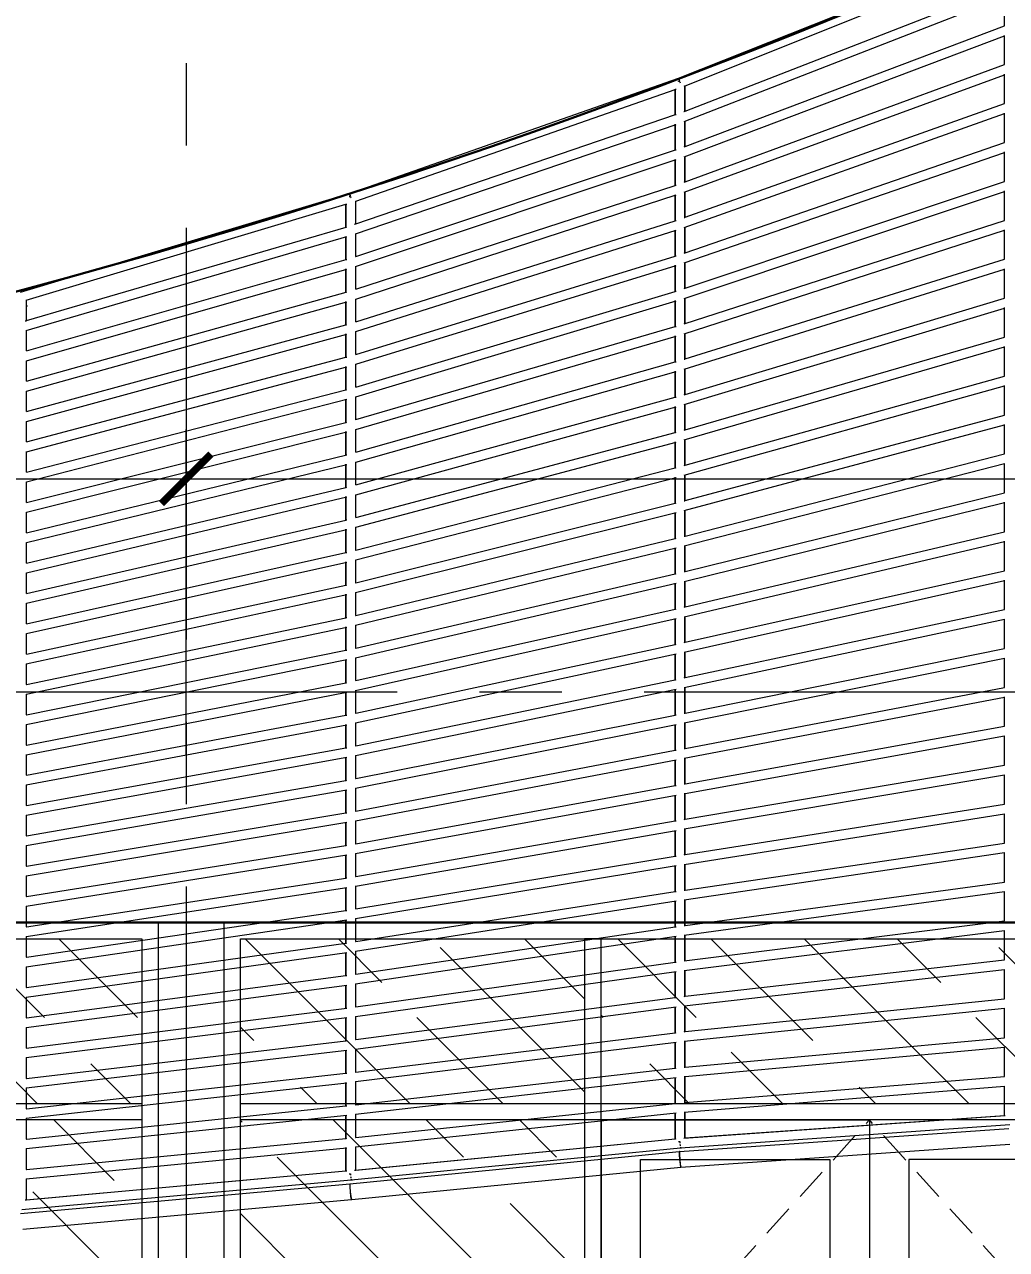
# Model space of a CAD drawing. Header units: millimetres. Extents: x 886808 to 1650903, y -1008069 to 230892.
# Drawn here: x 1030531 to 1033513, y -349204 to -345483 of the extents above; entities that cross this region are included whole.
import ezdxf

# ---------------------------------------------------------------- set-up
doc = ezdxf.new("R2010")
doc.units = ezdxf.units.MM
for name, pattern in [('ACAD_ISO07W100', [3, 0, -3]), ('CENTER', [2, 1.25, -0.25, 0.25, -0.25]), ('DASHED', [0.75, 0.5, -0.25])]:
    doc.linetypes.add(name, pattern=pattern)
doc.layers.get('0').update_dxf_attribs({"lineweight": 0})
for name, color, linetype, lineweight in [('03- Net Cua- 153', 153, 'Continuous', 9), ('06- Dim- 250', 250, 'Continuous', 0), ('8l NET TO', 8, 'Continuous', 9), ('A-Wall', 113, 'Continuous', 30), ('A_Dim', 8, 'Continuous', 5)]:
    doc.layers.add(name, color=color, linetype=linetype, lineweight=lineweight)
doc.styles.add('ISO2', font='')
doc.styles.add('TIÊU ĐỀ', font='arial.ttf', dxfattribs={"height": 230})
doc.styles.get('ISO2').set_extended_font_data('.VnAvantH')
doc.dimstyles.new('1-100', dxfattribs={"dimtxt": 230, "dimasz": 150, "dimexe": 150, "dimexo": 300, "dimgap": 90, "dimtad": 1, "dimdec": 0, "dimrnd": 5, "dimzin": 0, "dimtxsty": 'TIÊU ĐỀ', "dimblk": 'ARCHTICK', "dimcen": 100, "dimdle": 120, "dimclrd": 256, "dimclre": 256, "dimclrt": 2, "dimadec": 0, "dimazin": 0, "dimtfac": 1, "dimtdec": 0, "dimtix": 1, "dimtmove": 1, "dimatfit": 3, "dimldrblk": 'OPEN30', "dimfxl": 900, "dimtolj": 1, "dimtzin": 0, "dimlwd": 13, "dimlwe": 13, "dimarcsym": 1})
doc.dimstyles.new('Copy of 1-100-Ll', dxfattribs={"dimtxt": 700, "dimasz": 150, "dimexe": 150, "dimexo": 300, "dimgap": 90, "dimtad": 1, "dimdec": 0, "dimrnd": 5, "dimzin": 0, "dimtxsty": 'ISO2', "dimblk": 'ARCHTICK', "dimcen": 100, "dimdle": 120, "dimclrd": 256, "dimclre": 256, "dimclrt": 2, "dimadec": 0, "dimazin": 0, "dimtfac": 1, "dimtdec": 0, "dimtix": 1, "dimtmove": 1, "dimatfit": 3, "dimldrblk": 'OPEN30', "dimfxl": 900, "dimtolj": 1, "dimtzin": 0, "dimlwd": 13, "dimlwe": 13, "dimarcsym": 1})

# ---------------------------------------------------------------- blocks, each defined once
blk = doc.blocks.new('_ArchTick')
at = {"color": 0, "linetype": 'ByBlock', "const_width": 0.15}
blk.add_lwpolyline([(-0.5, -0.5), (0.5, 0.5)], dxfattribs=at)
blk = doc.blocks.new('*D690')
at = {"layer": 'A_Dim', "lineweight": 13, "transparency": 16777216}
for p, q in [((1025371.8, -347510.1), (1025371.8, -346713.3)), ((1031021.8, -347703.4), (1031021.8, -346713.3)), ((1025251.8, -346863.3), (1031141.8, -346863.3))]:
    blk.add_line(p, q, dxfattribs=at)
at = {"layer": 'Defpoints', "color": 0, "transparency": 16777216}
for p in [(1031021.8, -346863.3), (1025371.8, -347810.1), (1031021.8, -348003.4)]:
    blk.add_point(p, dxfattribs=at)
at = {"layer": 'A_Dim', "lineweight": 13, "transparency": 16777216, "xscale": 150, "yscale": 150, "zscale": 150, "rotation": 180}
blk.add_blockref('_ArchTick', (1025371.8, -346863.3), dxfattribs=at)
at = {"layer": 'A_Dim', "lineweight": 13, "transparency": 16777216, "xscale": 150, "yscale": 150, "zscale": 150}
blk.add_blockref('_ArchTick', (1031021.8, -346863.3), dxfattribs=at)
at = {"layer": 'A_Dim', "color": 2, "transparency": 16777216, "insert": (1028196.8, -346655.9), "char_height": 230, "attachment_point": 5, "style": 'TIÊU ĐỀ'}
blk.add_mtext('\\A1;5650', dxfattribs=at)
blk = doc.blocks.new('_Open30')
at = {"color": 0, "linetype": 'ByBlock', "lineweight": -2}
for p, q in [((-1, 0.268), (0, 0)), ((0, 0), (-1, -0.268)), ((0, 0), (-1, 0))]:
    blk.add_line(p, q, dxfattribs=at)
blk = doc.blocks.new('*D691')
at = {"layer": 'A_Dim', "lineweight": 13, "transparency": 16777216}
for p, q in [((1031021.8, -347703.4), (1031021.8, -346713.3)), ((1036771.8, -348096.2), (1036771.8, -346713.3)), ((1030901.8, -346863.3), (1036891.8, -346863.3))]:
    blk.add_line(p, q, dxfattribs=at)
at = {"layer": 'Defpoints', "color": 0, "transparency": 16777216}
for p in [(1036771.8, -346863.3), (1031021.8, -348003.4), (1036771.8, -348396.2)]:
    blk.add_point(p, dxfattribs=at)
at = {"layer": 'A_Dim', "lineweight": 13, "transparency": 16777216, "xscale": 150, "yscale": 150, "zscale": 150, "rotation": 180}
blk.add_blockref('_ArchTick', (1031021.8, -346863.3), dxfattribs=at)
at = {"layer": 'A_Dim', "lineweight": 13, "transparency": 16777216, "xscale": 150, "yscale": 150, "zscale": 150}
blk.add_blockref('_ArchTick', (1036771.8, -346863.3), dxfattribs=at)
at = {"layer": 'A_Dim', "color": 2, "transparency": 16777216, "insert": (1033896.8, -346655.9), "char_height": 230, "attachment_point": 5, "style": 'TIÊU ĐỀ'}
blk.add_mtext('\\A1;5750', dxfattribs=at)
blk = doc.blocks.new('A$C62D649C3')
at = {"transparency": 33554636}
for p, q in [((17315.1, 13990.6), (18285.1, 14378.6)), ((17295.4, 14013.5), (18140.5, 14351.5)), ((17315.1, 13913.8), (18285.1, 14291.1)), ((17312.2, 13882.1), (18285.1, 14260.5)), ((18285.1, 14172.9), (18285.1, 14261.6)), ((17312.2, 13774.6), (18285.1, 14142.4)), ((17315.1, 13806.2), (18285.1, 14172.9)), ((18285.1, 14054.7), (18285.1, 14143.7)), ((17315.1, 13698.7), (18285.1, 14054.7)), ((18285.1, 13936.5), (18285.1, 14025.7)), ((16296, 13663.7), (17294.8, 14013.2)), ((17294.8, 14013.2), (17295.1, 14013.4)), ((17294.8, 14013.2), (17298.4, 14004.1)), ((17294.8, 14003.9), (17295.4, 14004.1)), ((17295.1, 14013.4), (17295.4, 14013.5)), ((17295.4, 14013.5), (17297.2, 14008.3)), ((17295.4, 14004.1), (17299.2, 14004.1)), ((17297.2, 14008.3), (17298.6, 14004.1)), ((17299.2, 14002.5), (17300.1, 14000)), ((17299.2, 14002.2), (17300.1, 14000)), ((17300.1, 14000), (17300.1, 13999.8)), ((17312.2, 13667.2), (18285.1, 14024.3)), ((17312.2, 13989.5), (17314.3, 13990.3)), ((17314.3, 13990.3), (17315.1, 13990.6)), ((17314.3, 13913.5), (17314.3, 13990.3)), ((17315.1, 13913.8), (17315.1, 13990.6)), ((16315.1, 13640.1), (17285.1, 13979.6)), ((17285.1, 13902.6), (17285.1, 13980.5)), ((17285.1, 13979.6), (17285.8, 13979.9)), ((17285.8, 13979.9), (17287.9, 13980.6)), ((17285.8, 13902.9), (17285.8, 13979.9)), ((17312.2, 13912.7), (17314.3, 13913.5)), ((17314.3, 13913.5), (17315.1, 13913.8)), ((17315.1, 13591.1), (18285.1, 13936.5)), ((16315.1, 13571.2), (17285.8, 13902.9)), ((17285.8, 13902.9), (17287.9, 13903.6)), ((17311, 13912.2), (17312.2, 13912.7)), ((17312.2, 13559.8), (18285.1, 13906.2)), ((17314.3, 13806), (17314.3, 13882.9)), ((17315.1, 13806.2), (17315.1, 13883.2)), ((18285.1, 13818.2), (18285.1, 13907.6)), ((16314.7, 13541), (17287.9, 13873.4)), ((17285.1, 13795.3), (17285.1, 13873.6)), ((17285.8, 13795.6), (17285.8, 13872.7)), ((17312.2, 13805.1), (17314.3, 13806)), ((17314.3, 13806), (17315.1, 13806.2)), ((17315.1, 13483.6), (18285.1, 13818.2)), ((16314.8, 13442), (17287.9, 13766.2)), ((16315.1, 13472.1), (17285.8, 13795.6)), ((17285.1, 13688.1), (17285.1, 13766.6)), ((17285.8, 13795.6), (17287.9, 13796.3)), ((17285.8, 13688.3), (17285.8, 13765.5)), ((17312.2, 13452.4), (18285.1, 13788)), ((17314.3, 13698.4), (17314.3, 13775.5)), ((17315.1, 13698.7), (17315.1, 13775.7)), ((18285.1, 13700), (18285.1, 13789.5)), ((17312.2, 13697.6), (17314.3, 13698.4)), ((17314.3, 13698.4), (17315.1, 13698.7)), ((17315.1, 13376), (18285.1, 13700)), ((15472, 13416.5), (16295.4, 13663.5)), ((16294.9, 13654), (16295.4, 13654.1)), ((16295.4, 13663.5), (16295.7, 13663.6)), ((16295.4, 13663.5), (16298.6, 13654.1)), ((16295.4, 13654.1), (16299.3, 13654.1)), ((16295.7, 13663.6), (16296, 13663.7)), ((16296, 13663.7), (16298.8, 13654.1)), ((16315.1, 13373), (17285.1, 13688.1)), ((16315.1, 13343), (17287.9, 13659)), ((17285.1, 13688.1), (17285.8, 13688.3)), ((17285.1, 13580.8), (17285.1, 13659.5)), ((17285.8, 13688.3), (17287.9, 13689)), ((17285.8, 13581.1), (17285.8, 13658.3)), ((17312.2, 13344.9), (18285.1, 13669.9)), ((17314.3, 13590.9), (17314.3, 13668)), ((17315.1, 13591.1), (17315.1, 13668.3)), ((18285.1, 13581.8), (18285.1, 13671.4)), ((15314.6, 13339.5), (16285.1, 13630.6)), ((16285.1, 13561.5), (16285.1, 13631.4)), ((16285.1, 13630.6), (16285.8, 13630.8)), ((16285.8, 13630.8), (16287.9, 13631.5)), ((16285.8, 13561.7), (16285.8, 13630.8)), ((16299.3, 13652.6), (16300.1, 13650)), ((16299.3, 13652.3), (16300.1, 13650)), ((16300.1, 13650), (16300.1, 13649.9)), ((16314.6, 13640), (16315.1, 13640.1)), ((16315.1, 13571.2), (16315.1, 13640.1)), ((16315.1, 13273.9), (17285.1, 13580.8)), ((17285.1, 13580.8), (17285.8, 13581.1)), ((17285.8, 13581.1), (17287.9, 13581.8)), ((17312.2, 13590.1), (17314.3, 13590.9)), ((17314.3, 13590.9), (17315.1, 13591.1)), ((17315.1, 13268.5), (18285.1, 13581.8)), ((15315.1, 13277.3), (16285.8, 13561.7)), ((16285.8, 13561.7), (16287.9, 13562.4)), ((16311.1, 13569.9), (16314.7, 13571.1)), ((16314.7, 13571.1), (16315.1, 13571.2)), ((16314.9, 13243.9), (17287.9, 13551.8)), ((17285.1, 13473.6), (17285.1, 13552.5)), ((17285.8, 13473.8), (17285.8, 13551.1)), ((17312.2, 13237.5), (18285.1, 13551.8)), ((17314.3, 13483.3), (17314.3, 13560.6)), ((17315.1, 13483.6), (17315.1, 13560.8)), ((18285.1, 13463.6), (18285.1, 13553.3)), ((15314.7, 13247.5), (16287.9, 13532.6)), ((16285.1, 13462.6), (16285.1, 13532.8)), ((16285.8, 13462.8), (16285.8, 13532)), ((16315.1, 13472.1), (16315.1, 13541.1)), ((16314.8, 13472.1), (16315.1, 13472.1)), ((16315.1, 13174.8), (17285.1, 13473.6)), ((17285.1, 13473.6), (17285.8, 13473.8)), ((17285.8, 13473.8), (17287.9, 13474.5)), ((17312.2, 13482.6), (17314.3, 13483.3)), ((17314.3, 13483.3), (17315.1, 13483.6)), ((15314.8, 13155.5), (16287.9, 13433.8)), ((15315.1, 13185.2), (16285.8, 13462.8)), ((16285.1, 13363.8), (16285.1, 13434.2)), ((16285.8, 13462.8), (16287.9, 13463.5)), ((16285.8, 13364), (16285.8, 13433.2)), ((16315.1, 13144.9), (17287.9, 13444.6)), ((16315.1, 13373), (16315.1, 13442.1)), ((17285.1, 13366.3), (17285.1, 13445.3)), ((17285.8, 13366.6), (17285.8, 13443.9)), ((17312.2, 13130.1), (18285.1, 13433.6)), ((17314.3, 13375.8), (17314.3, 13453.1)), ((17315.1, 13160.9), (18285.1, 13463.6)), ((17315.1, 13376), (17315.1, 13453.4)), ((18285.1, 13345.4), (18285.1, 13435.1)), ((15296.6, 13363.8), (15472, 13416.5)), ((15315.1, 13093.1), (16285.8, 13364)), ((16285.8, 13364), (16287.9, 13364.6)), ((16314.9, 13373), (16315.1, 13373)), ((16315.1, 13075.7), (17285.1, 13366.3)), ((17285.1, 13366.3), (17285.8, 13366.6)), ((17285.8, 13366.6), (17287.9, 13367.2)), ((17312.2, 13375.1), (17314.3, 13375.8)), ((17314.3, 13375.8), (17315.1, 13376)), ((15314.8, 13063.5), (16287.9, 13334.9)), ((15315.1, 13277.3), (15315.1, 13339.6)), ((15315.1, 13321.9), (15318.4, 13322.8)), ((16285.1, 13264.9), (16285.1, 13335.5)), ((16285.8, 13265.1), (16285.8, 13334.3)), ((16314.9, 13343), (16315.1, 13343)), ((16315, 13045.9), (17287.9, 13337.4)), ((16315.1, 13273.9), (16315.1, 13343)), ((17285.1, 13259.1), (17285.1, 13338.2)), ((17285.8, 13259.3), (17285.8, 13336.7)), ((17314.3, 13268.2), (17314.3, 13345.7)), ((17315.1, 13268.5), (17315.1, 13345.9)), ((17315.1, 13053.4), (18285.1, 13345.4)), ((17312.2, 13022.7), (18285.1, 13315.5)), ((18285.1, 13227.1), (18285.1, 13316.9)), ((15311.5, 13276.3), (15314.8, 13277.2)), ((15314.8, 13277.2), (15315.1, 13277.3)), ((15315.1, 13001.1), (16285.1, 13264.9)), ((15315.1, 13185.2), (15315.1, 13247.6)), ((16285.1, 13264.9), (16285.8, 13265.1)), ((16285.8, 13265.1), (16287.9, 13265.7)), ((16314.9, 13273.9), (16315.1, 13273.9)), ((16315.1, 12976.7), (17285.1, 13259.1)), ((16315.1, 13174.8), (16315.1, 13244)), ((17285.1, 13259.1), (17285.8, 13259.3)), ((17285.8, 13259.3), (17287.9, 13260)), ((17312.2, 13267.6), (17314.3, 13268.2)), ((17314.3, 13268.2), (17315.1, 13268.5)), ((15314.9, 12971.4), (16287.9, 13236.1)), ((16285.1, 13166.1), (16285.1, 13236.8)), ((16285.8, 13166.3), (16285.8, 13235.5)), ((16315, 12946.9), (17287.9, 13230.2)), ((17285.1, 13151.9), (17285.1, 13231)), ((17285.8, 13152.1), (17285.8, 13229.6)), ((17314.3, 13160.7), (17314.3, 13238.2)), ((17315.1, 13160.9), (17315.1, 13238.4)), ((17315.1, 12945.9), (18285.1, 13227.1)), ((15314.9, 13185.2), (15315.1, 13185.2)), ((16314.9, 13174.8), (16315.1, 13174.8)), ((17312.2, 12915.2), (18285.1, 13197.4)), ((18285.1, 13108.9), (18285.1, 13198.7)), ((15314.9, 12879.4), (16287.9, 13137.3)), ((15315.1, 12909), (16285.1, 13166.1)), ((15315.1, 13093.1), (15315.1, 13155.5)), ((16285.1, 13166.1), (16285.8, 13166.3)), ((16285.1, 13067.2), (16285.1, 13138)), ((16285.8, 13166.3), (16287.9, 13166.8)), ((16285.8, 13067.4), (16285.8, 13136.7)), ((16314.9, 13144.9), (16315.1, 13144.9)), ((16315.1, 12877.6), (17285.1, 13151.9)), ((16315.1, 13075.7), (16315.1, 13144.9)), ((17285.1, 13151.9), (17285.8, 13152.1)), ((17285.8, 13152.1), (17287.9, 13152.7)), ((17312.2, 13160), (17314.3, 13160.7)), ((17314.3, 13160.7), (17315.1, 13160.9)), ((16315, 12847.8), (17287.9, 13123)), ((17285.1, 13044.6), (17285.1, 13123.8)), ((17285.8, 13044.9), (17285.8, 13122.4)), ((17314.3, 13053.2), (17314.3, 13130.8)), ((17315.1, 13053.4), (17315.1, 13131)), ((17315.1, 12838.3), (18285.1, 13108.9)), ((15314.9, 13093.1), (15315.1, 13093.1)), ((15315.1, 12817), (16285.1, 13067.2)), ((15315.1, 13001.1), (15315.1, 13063.5)), ((16285.1, 13067.2), (16285.8, 13067.4)), ((16285.8, 13067.4), (16287.9, 13068)), ((16315, 13075.7), (16315.1, 13075.7)), ((17312.2, 12807.8), (18285.1, 13079.3)), ((18285.1, 12990.7), (18285.1, 13080.4)), ((15314.9, 12787.4), (16287.9, 13038.4)), ((16285.1, 12968.3), (16285.1, 13039.3)), ((16285.8, 12968.5), (16285.8, 13037.9)), ((16315.1, 12976.7), (16315.1, 13045.9)), ((16315.1, 12778.5), (17285.1, 13044.6)), ((17285.1, 13044.6), (17285.8, 13044.9)), ((17285.8, 13044.9), (17287.9, 13045.4)), ((17312.2, 13052.5), (17314.3, 13053.2)), ((17314.3, 13053.2), (17315.1, 13053.4)), ((17314.3, 12945.6), (17314.3, 13023.3)), ((17315.1, 12945.9), (17315.1, 13023.5)), ((15315, 13001.1), (15315.1, 13001.1)), ((16314.9, 12748.8), (17287.9, 13015.8)), ((17285.1, 12937.4), (17285.1, 13016.5)), ((17285.8, 12937.6), (17285.8, 13015.2)), ((17315.1, 12730.8), (18285.1, 12990.7)), ((15315.1, 12909), (15315.1, 12971.5)), ((15315.1, 12724.9), (16285.1, 12968.3)), ((16285.1, 12968.3), (16285.8, 12968.5)), ((16285.8, 12968.5), (16287.9, 12969.1)), ((16315, 12976.6), (16315.1, 12976.7)), ((16315.1, 12877.6), (16315.1, 12946.9)), ((17312.2, 12700.4), (18285.1, 12961.1)), ((18285.1, 12872.5), (18285.1, 12962.2)), ((15314.9, 12695.4), (16287.9, 12939.6)), ((15315, 12909), (15315.1, 12909)), ((16285.1, 12869.4), (16285.1, 12940.5)), ((16285.8, 12869.6), (16285.8, 12939.1)), ((16315.1, 12679.4), (17285.1, 12937.4)), ((17285.1, 12937.4), (17285.8, 12937.6)), ((17285.1, 12830.2), (17285.1, 12909.3)), ((17285.8, 12937.6), (17287.9, 12938.2)), ((17312.2, 12945), (17314.3, 12945.6)), ((17314.3, 12945.6), (17315.1, 12945.9)), ((17314.3, 12838.1), (17314.3, 12915.9)), ((17315.1, 12838.3), (17315.1, 12916.1)), ((15315.1, 12817), (15315.1, 12879.5)), ((16314.9, 12649.8), (17287.9, 12908.6)), ((16314.9, 12877.5), (16315.1, 12877.6)), ((17285.8, 12830.4), (17285.8, 12908)), ((17315.1, 12623.3), (18285.1, 12872.5)), ((15314.9, 12603.4), (16287.9, 12840.8)), ((15315, 12632.8), (16287.9, 12870.2)), ((16285.1, 12770.6), (16285.1, 12841.6)), ((16285.8, 12770.8), (16285.8, 12840.3)), ((16315.1, 12778.5), (16315.1, 12847.9)), ((17312.2, 12593), (18285.1, 12843)), ((17312.2, 12837.5), (17314.3, 12838.1)), ((17314.3, 12838.1), (17315.1, 12838.3)), ((18285.1, 12754.4), (18285.1, 12843.9)), ((15315, 12817), (15315.1, 12817)), ((16314.9, 12550.7), (17287.9, 12801.4)), ((16315.1, 12580.3), (17285.1, 12830.2)), ((17285.1, 12830.2), (17285.8, 12830.4)), ((17285.1, 12722.9), (17285.1, 12802)), ((17285.8, 12830.4), (17287.9, 12830.9)), ((17285.8, 12723.2), (17285.8, 12800.8)), ((17314.3, 12730.6), (17314.3, 12808.4)), ((17315.1, 12730.8), (17315.1, 12808.6)), ((15315.1, 12724.9), (15315.1, 12787.4)), ((15315.1, 12540.8), (16285.1, 12770.6)), ((16285.1, 12770.6), (16285.8, 12770.8)), ((16285.8, 12770.8), (16287.9, 12771.3)), ((16314.9, 12778.4), (16315.1, 12778.5)), ((15314.9, 12511.3), (16287.9, 12741.9)), ((15315, 12724.9), (15315.1, 12724.9)), ((16285.1, 12671.8), (16285.1, 12742.8)), ((16285.8, 12672), (16285.8, 12741.4)), ((16315.1, 12679.4), (16315.1, 12748.8)), ((17285.1, 12722.9), (17285.8, 12723.2)), ((17285.8, 12723.2), (17287.9, 12723.7)), ((17312.2, 12730), (17314.3, 12730.6)), ((17312.2, 12485.6), (18285.1, 12724.9)), ((17314.3, 12730.6), (17315.1, 12730.8)), ((17315.1, 12515.8), (18285.1, 12754.4)), ((18285.1, 12636.2), (18285.1, 12725.7)), ((15315.1, 12632.8), (15315.1, 12695.4)), ((16314.8, 12451.7), (17287.9, 12694.2)), ((16315.1, 12481.3), (17285.1, 12722.9)), ((17285.1, 12615.7), (17285.1, 12694.7)), ((17285.8, 12615.9), (17285.8, 12693.7)), ((17314.3, 12623.1), (17314.3, 12701)), ((17315.1, 12623.3), (17315.1, 12701.2)), ((15315.1, 12448.7), (16285.1, 12671.8)), ((16285.1, 12671.8), (16285.8, 12672)), ((16285.8, 12672), (16287.9, 12672.5)), ((16314.9, 12679.3), (16315.1, 12679.4)), ((16315.1, 12580.3), (16315.1, 12649.8)), ((15314.8, 12419.3), (16287.9, 12643.1)), ((16285.1, 12573), (16285.1, 12643.9)), ((16285.8, 12573.2), (16285.8, 12642.6)), ((16315.1, 12382.2), (17285.1, 12615.7)), ((17285.1, 12615.7), (17285.8, 12615.9)), ((17285.8, 12615.9), (17287.9, 12616.4)), ((17312.2, 12622.5), (17314.3, 12623.1)), ((17314.3, 12623.1), (17315.1, 12623.3)), ((17315.1, 12408.3), (18285.1, 12636.2)), ((15315.1, 12540.8), (15315.1, 12603.4)), ((16314.8, 12352.7), (17287.9, 12587)), ((16314.8, 12580.3), (16315.1, 12580.3)), ((17285.1, 12508.5), (17285.1, 12587.4)), ((17285.8, 12508.7), (17285.8, 12586.5)), ((17312.2, 12378.1), (18285.1, 12606.8)), ((17314.3, 12515.6), (17314.3, 12593.5)), ((17315.1, 12515.8), (17315.1, 12593.7)), ((18285.1, 12518), (18285.1, 12607.4)), ((15314.8, 12327.3), (16287.9, 12544.3)), ((15314.9, 12540.8), (15315.1, 12540.8)), ((15315.1, 12356.7), (16285.1, 12573)), ((16285.1, 12573), (16285.8, 12573.2)), ((16285.1, 12474.1), (16285.1, 12545)), ((16285.8, 12573.2), (16287.9, 12573.6)), ((16285.8, 12474.3), (16285.8, 12543.8)), ((16315.1, 12481.3), (16315.1, 12550.8)), ((15315.1, 12448.7), (15315.1, 12511.4)), ((16315.1, 12283.1), (17285.1, 12508.5)), ((17285.1, 12508.5), (17285.8, 12508.7)), ((17285.8, 12508.7), (17287.9, 12509.2)), ((17312.2, 12515), (17314.3, 12515.6)), ((17314.3, 12515.6), (17315.1, 12515.8)), ((17315.1, 12300.7), (18285.1, 12518)), ((15315.1, 12264.7), (16285.1, 12474.1)), ((16285.1, 12474.1), (16285.8, 12474.3)), ((16285.8, 12474.3), (16287.9, 12474.8)), ((16314.7, 12253.6), (17287.9, 12479.8)), ((16314.8, 12481.2), (16315.1, 12481.3)), ((17285.1, 12401.3), (17285.1, 12480.1)), ((17285.8, 12401.5), (17285.8, 12479.3)), ((17312.2, 12270.7), (18285.1, 12488.6)), ((17314.3, 12408.1), (17314.3, 12486.1)), ((17315.1, 12408.3), (17315.1, 12486.3)), ((18285.1, 12399.8), (18285.1, 12489.1)), ((15314.7, 12235.3), (16287.9, 12445.5)), ((15314.9, 12448.7), (15315.1, 12448.7)), ((16285.1, 12375.3), (16285.1, 12446.2)), ((16285.8, 12375.5), (16285.8, 12445)), ((16315.1, 12382.2), (16315.1, 12451.7)), ((15315.1, 12356.7), (15315.1, 12419.4)), ((16315.1, 12184.1), (17285.1, 12401.3)), ((17285.1, 12401.3), (17285.8, 12401.5)), ((17285.8, 12401.5), (17287.9, 12402)), ((17312.2, 12407.6), (17314.3, 12408.1)), ((17314.3, 12408.1), (17315.1, 12408.3)), ((17315.1, 12193.2), (18285.1, 12399.8)), ((15314.8, 12356.6), (15315.1, 12356.7)), ((15315.1, 12172.6), (16285.1, 12375.3)), ((16285.1, 12375.3), (16285.8, 12375.5)), ((16285.8, 12375.5), (16287.9, 12375.9)), ((16314.6, 12154.6), (17287.9, 12372.6)), ((16314.7, 12382.1), (16315.1, 12382.2)), ((16315.1, 12283.1), (16315.1, 12352.7)), ((17285.1, 12294.1), (17285.1, 12372.8)), ((17285.8, 12294.3), (17285.8, 12372.1)), ((17312.2, 12163.3), (18285.1, 12370.5)), ((17314.3, 12300.6), (17314.3, 12378.6)), ((17315.1, 12300.7), (17315.1, 12378.8)), ((18285.1, 12281.6), (18285.1, 12370.9)), ((15314.7, 12143.3), (16287.9, 12346.7)), ((15315.1, 12264.7), (15315.1, 12327.4)), ((16285.1, 12276.5), (16285.1, 12347.3)), ((16285.8, 12276.6), (16285.8, 12346.2)), ((16285.1, 12276.5), (16285.8, 12276.6)), ((16285.8, 12276.6), (16287.9, 12277.1)), ((16314.7, 12283), (16315.1, 12283.1)), ((16315.1, 12085), (17285.1, 12294.1)), ((17285.1, 12294.1), (17285.8, 12294.3)), ((17285.8, 12294.3), (17287.9, 12294.7)), ((17312.2, 12300.1), (17314.3, 12300.6)), ((17314.3, 12300.6), (17315.1, 12300.7)), ((17315.1, 12085.7), (18285.1, 12281.6)), ((15314.6, 12051.3), (16287.9, 12247.9)), ((15314.8, 12264.6), (15315.1, 12264.7)), ((15315.1, 12080.6), (16285.1, 12276.5)), ((16285.1, 12177.7), (16285.1, 12248.4)), ((16285.8, 12177.8), (16285.8, 12247.4)), ((16314.6, 12055.6), (17287.9, 12265.4)), ((16315.1, 12184.1), (16315.1, 12253.7)), ((17285.1, 12186.9), (17285.1, 12265.5)), ((17285.8, 12187), (17285.8, 12265)), ((17312.2, 12055.9), (18285.1, 12252.4)), ((17314.3, 12193.1), (17314.3, 12271.2)), ((17315.1, 12193.2), (17315.1, 12271.4)), ((18285.1, 12163.4), (18285.1, 12252.6)), ((15315.1, 12172.6), (15315.1, 12235.4)), ((15314.7, 12172.5), (15315.1, 12172.6)), ((15315.1, 11988.5), (16285.1, 12177.7)), ((16285.1, 12177.7), (16285.8, 12177.8)), ((16285.8, 12177.8), (16287.9, 12178.2)), ((16314.6, 12183.9), (16315.1, 12184.1)), ((16315.1, 11985.9), (17285.1, 12186.9)), ((17285.1, 12186.9), (17285.8, 12187)), ((17285.8, 12187), (17287.9, 12187.5)), ((17312.2, 12192.6), (17314.3, 12193.1)), ((17314.3, 12193.1), (17315.1, 12193.2)), ((15314.6, 11959.2), (16287.9, 12149)), ((15315.1, 12080.6), (15315.1, 12143.3)), ((16285.1, 12078.8), (16285.1, 12149.5)), ((16285.8, 12079), (16285.8, 12148.6)), ((16314.5, 11956.5), (17287.9, 12158.2)), ((16315.1, 12085), (16315.1, 12154.7)), ((17285.1, 12079.7), (17285.1, 12158.2)), ((17285.8, 12079.8), (17285.8, 12157.8)), ((17312.2, 11948.5), (18285.1, 12134.3)), ((17314.3, 12085.6), (17314.3, 12163.8)), ((17315.1, 12085.7), (17315.1, 12163.9)), ((17315.1, 11978.2), (18285.1, 12163.4)), ((18285.1, 12045.3), (18285.1, 12134.4)), ((15314.7, 12080.5), (15315.1, 12080.6)), ((15315.1, 11896.5), (16285.1, 12078.8)), ((16285.1, 12078.8), (16285.8, 12079)), ((16285.8, 12079), (16287.9, 12079.4)), ((16314.5, 12084.9), (16315.1, 12085)), ((16315.1, 11886.8), (17285.1, 12079.7)), ((16315.1, 11985.9), (16315.1, 12055.7)), ((17285.1, 12079.7), (17285.8, 12079.8)), ((17285.8, 12079.8), (17287.9, 12080.2)), ((17312.2, 12085.1), (17315.1, 12085.7)), ((17314.3, 11978.1), (17314.3, 12056.3)), ((17315.1, 11978.2), (17315.1, 12056.5)), ((15314.5, 11867.2), (16287.9, 12050.2)), ((15315.1, 11988.5), (15315.1, 12051.3)), ((16285.1, 11980), (16285.1, 12050.6)), ((16285.8, 11980.2), (16285.8, 12049.8)), ((16314.5, 11857.5), (17287.9, 12051)), ((17285.1, 11972.5), (17285.1, 12051)), ((17285.8, 11972.6), (17285.8, 12050.6)), ((17315.1, 11870.7), (18285.1, 12045.3)), ((17315.1, 11841.6), (18285.1, 12016.1)), ((18285.1, 11927.1), (18285.1, 12016.1)), ((15314.6, 11988.4), (15315.1, 11988.5)), ((15315.1, 11804.4), (16285.1, 11980)), ((16285.1, 11980), (16285.8, 11980.2)), ((16285.8, 11980.2), (16287.9, 11980.5)), ((16314.5, 11985.8), (16315.1, 11985.9)), ((15314.5, 11775.2), (16287.9, 11951.4)), ((15315.1, 11896.5), (15315.1, 11959.3)), ((16285.1, 11881.2), (16285.1, 11951.7)), ((16285.8, 11881.3), (16285.8, 11951)), ((16314.4, 11758.5), (17287.9, 11943.8)), ((16315.1, 11787.8), (17285.1, 11972.5)), ((16315.1, 11886.8), (16315.1, 11956.6)), ((17285.1, 11972.5), (17285.8, 11972.6)), ((17285.1, 11865.3), (17285.1, 11943.7)), ((17285.8, 11972.6), (17287.9, 11973)), ((17285.8, 11865.4), (17285.8, 11943.4)), ((17312.2, 11977.6), (17315.1, 11978.2)), ((17314.3, 11870.6), (17314.3, 11948.9)), ((17315.1, 11870.7), (17315.1, 11949)), ((17315.1, 11763.2), (18285.1, 11927.1)), ((15314.6, 11896.4), (15315.1, 11896.5)), ((15315.1, 11712.4), (16285.1, 11881.2)), ((15315.1, 11804.4), (15315.1, 11867.3)), ((16285.1, 11881.2), (16285.8, 11881.3)), ((16285.8, 11881.3), (16287.9, 11881.7)), ((16314.4, 11886.7), (16315.1, 11886.8)), ((17312.2, 11733.6), (18285.1, 11898)), ((17312.2, 11870.2), (17315.1, 11870.7)), ((18285.1, 11808.9), (18285.1, 11898)), ((15314.4, 11683.2), (16287.9, 11852.6)), ((16285.1, 11782.4), (16285.1, 11852.8)), ((16285.8, 11782.5), (16285.8, 11852.2)), ((16314.4, 11659.5), (17287.9, 11836.6)), ((16315.1, 11688.7), (17285.1, 11865.3)), ((16315.1, 11787.8), (16315.1, 11857.6)), ((17285.1, 11865.3), (17285.8, 11865.4)), ((17285.1, 11758), (17285.1, 11836.4)), ((17285.8, 11865.4), (17287.9, 11865.8)), ((17285.8, 11758.2), (17285.8, 11836.3)), ((17312.2, 11841), (17315.1, 11841.6)), ((17314.3, 11763.1), (17314.3, 11841.4)), ((17315.1, 11763.2), (17315.1, 11841.6)), ((15314.5, 11804.3), (15315.1, 11804.4)), ((17315.1, 11655.7), (18285.1, 11808.9)), ((15315.1, 11620.4), (16285.1, 11782.4)), ((15315.1, 11712.4), (15315.1, 11775.3)), ((16285.1, 11782.4), (16285.8, 11782.5)), ((16285.8, 11782.5), (16287.9, 11782.8)), ((16314.4, 11787.6), (16315.1, 11787.8)), ((16315.1, 11688.7), (16315.1, 11758.6)), ((16315.1, 11589.7), (17285.1, 11758)), ((17285.1, 11758), (17285.8, 11758.2)), ((17285.8, 11758.2), (17287.9, 11758.5)), ((17312.2, 11626.2), (18285.1, 11779.9)), ((17312.2, 11762.7), (17315.1, 11763.2)), ((18285.1, 11690.7), (18285.1, 11779.9)), ((18285.1, 11779.9), (18285.2, 11779.9)), ((15314.4, 11591.2), (16287.9, 11753.8)), ((16285.1, 11683.5), (16285.1, 11753.9)), ((16285.8, 11683.7), (16285.8, 11753.4)), ((16314.4, 11560.4), (17287.9, 11729.4)), ((17285.1, 11650.8), (17285.1, 11729.2)), ((17285.8, 11651), (17285.8, 11729.1)), ((17314.3, 11655.6), (17314.3, 11734)), ((17315.1, 11655.7), (17315.1, 11734.1)), ((15314.4, 11712.3), (15315.1, 11712.4)), ((15315.1, 11528.3), (16285.1, 11683.5)), ((15315.1, 11620.4), (15315.1, 11683.3)), ((16285.1, 11683.5), (16285.8, 11683.7)), ((16285.8, 11683.7), (16287.9, 11684)), ((16314.3, 11688.6), (16315.1, 11688.7)), ((17315.1, 11548.2), (18285.1, 11690.7)), ((15314.3, 11499.2), (16287.9, 11655)), ((16285.1, 11584.7), (16285.1, 11655)), ((16285.8, 11584.8), (16285.8, 11654.6)), ((16315.1, 11589.7), (16315.1, 11659.6)), ((16315.1, 11490.6), (17285.1, 11650.8)), ((17285.1, 11650.8), (17285.8, 11651)), ((17285.8, 11651), (17287.9, 11651.3)), ((17312.2, 11518.7), (18285.2, 11661.8)), ((17312.2, 11655.2), (17315.1, 11655.7)), ((18285.1, 11572.5), (18285.1, 11661.7)), ((15314.4, 11620.3), (15315.1, 11620.4)), ((16314.3, 11461.4), (17287.9, 11622.2)), ((17285.1, 11543.6), (17285.1, 11621.9)), ((17285.8, 11543.7), (17285.8, 11621.9)), ((17314.3, 11548), (17314.3, 11626.5)), ((17315.1, 11548.2), (17315.1, 11626.6)), ((15315.1, 11528.3), (15315.1, 11591.3)), ((15315.1, 11436.3), (16285.1, 11584.7)), ((16285.1, 11584.7), (16285.8, 11584.8)), ((16285.8, 11584.8), (16287.9, 11585.2)), ((16314.3, 11589.5), (16315.1, 11589.7)), ((17315.1, 11440.6), (18285.1, 11572.5)), ((15314.3, 11407.2), (16287.9, 11556.1)), ((16285.1, 11485.9), (16285.1, 11556.1)), ((16285.8, 11486), (16285.8, 11555.8)), ((16315.1, 11490.6), (16315.1, 11560.5)), ((16315.1, 11391.5), (17285.1, 11543.6)), ((17285.1, 11543.6), (17285.8, 11543.7)), ((17285.8, 11543.7), (17287.9, 11544.1)), ((17312.2, 11547.7), (17315.1, 11548.2)), ((17312.2, 11411.3), (18285.2, 11543.6)), ((18285.1, 11454.2), (18285.1, 11543.6)), ((15314.3, 11528.2), (15315.1, 11528.3)), ((15315.1, 11436.3), (15315.1, 11499.3)), ((16314.3, 11362.4), (17287.9, 11515)), ((17285.1, 11436.4), (17285.1, 11514.7)), ((17285.8, 11436.5), (17285.8, 11514.7)), ((17314.3, 11440.5), (17314.3, 11519.1)), ((17315.1, 11440.6), (17315.1, 11519.2)), ((15315.1, 11344.2), (16285.1, 11485.9)), ((16285.1, 11485.9), (16285.8, 11486)), ((16285.8, 11486), (16287.9, 11486.3)), ((16314.3, 11490.5), (16315.1, 11490.6)), ((16315.1, 11391.5), (16315.1, 11461.5)), ((15314.3, 11315.1), (16287.9, 11457.3)), ((15314.3, 11436.2), (15315.1, 11436.3)), ((16285.1, 11387), (16285.1, 11457.3)), ((16285.8, 11387.2), (16285.8, 11457)), ((16315.1, 11292.4), (17285.1, 11436.4)), ((17285.1, 11436.4), (17285.8, 11436.5)), ((17285.8, 11436.5), (17287.9, 11436.8)), ((17312.2, 11332.8), (18285.1, 11454.4)), ((17312.2, 11440.3), (17315.1, 11440.6)), ((17312.2, 11303.8), (18285.2, 11425.5)), ((18285.1, 11336.2), (18285.1, 11425.4)), ((15315.1, 11344.2), (15315.1, 11407.3)), ((15315.1, 11252.2), (16285.1, 11387)), ((16285.1, 11387), (16285.8, 11387.2)), ((16285.8, 11387.2), (16287.9, 11387.5)), ((16314.3, 11263.3), (17287.9, 11407.8)), ((16314.3, 11391.4), (16315.1, 11391.5)), ((17285.1, 11329.2), (17285.1, 11407.5)), ((17285.8, 11329.3), (17285.8, 11407.5)), ((17314.3, 11332.9), (17314.3, 11411.6)), ((17315.1, 11333), (17315.1, 11411.7)), ((15314.3, 11223.1), (16287.9, 11358.5)), ((16285.1, 11288.2), (16285.1, 11358.5)), ((16285.8, 11288.3), (16285.8, 11358.2)), ((16315.1, 11292.4), (16315.1, 11362.5)), ((15314.3, 11344.1), (15315.1, 11344.2)), ((15315.1, 11252.2), (15315.1, 11315.3)), ((16315.1, 11193.4), (17285.1, 11329.2)), ((17285.1, 11329.2), (17285.8, 11329.3)), ((17285.8, 11329.3), (17287.9, 11329.6)), ((17315.1, 11225.6), (18285.1, 11336.2)), ((15315.1, 11160.2), (16285.1, 11288.2)), ((16285.1, 11288.2), (16285.8, 11288.3)), ((16285.8, 11288.3), (16287.9, 11288.6)), ((16314.3, 11164.3), (17287.9, 11300.6)), ((16314.3, 11292.3), (16315.1, 11292.4)), ((17285.1, 11221.9), (17285.1, 11300.3)), ((17285.8, 11222), (17285.8, 11300.3)), ((17312.2, 11196.4), (18285.2, 11307.3)), ((17314.3, 11225.5), (17314.3, 11304.1)), ((17315.1, 11225.6), (17315.1, 11304.2)), ((18285.1, 11218), (18285.1, 11307.3)), ((15314.3, 11131.1), (16287.9, 11259.6)), ((15314.3, 11252.1), (15315.1, 11252.2)), ((16285.1, 11189.2), (16285.1, 11259.6)), ((16285.8, 11189.3), (16285.8, 11259.4)), ((16315.1, 11193.4), (16315.1, 11263.4)), ((15315.1, 11160.2), (15315.1, 11223.2)), ((16315.1, 11094.3), (17285.1, 11221.9)), ((17285.1, 11221.9), (17285.8, 11222)), ((17285.8, 11222), (17287.9, 11222.3)), ((17312.2, 11225.3), (17315.1, 11225.6)), ((17315.1, 11118.1), (18285.1, 11218)), ((15314.3, 11068), (16287.9, 11189.7)), ((15314.3, 11039.1), (16287.9, 11160.8)), ((16285.1, 11090.5), (16285.1, 11160.9)), ((16285.8, 11090.6), (16285.8, 11160.5)), ((16314.3, 11193.3), (16315.1, 11193.4)), ((16314.4, 11065.2), (17287.9, 11193.4)), ((16315.1, 11094.3), (16315.1, 11164.4)), ((17285.1, 11114.7), (17285.1, 11193.2)), ((17285.8, 11114.8), (17285.8, 11193.1)), ((17312.2, 11088.9), (18285.1, 11189.1)), ((17314.3, 11118), (17314.3, 11196.6)), ((17315.1, 11118.1), (17315.1, 11196.7)), ((18285.1, 11099.8), (18285.1, 11189.1)), ((15314.3, 11160), (15315.1, 11160.2)), ((15315.1, 11067.9), (15315.1, 11131.2)), ((15315.1, 10976), (16285.1, 11090.5)), ((16285.1, 11090.5), (16285.8, 11090.6)), ((16285.8, 11090.6), (16287.9, 11090.9)), ((16314.3, 11094.2), (16315.1, 11094.3)), ((16314.4, 10966.2), (17287.9, 11086.1)), ((16315.1, 10995.2), (17285.1, 11114.7)), ((17285.1, 11114.7), (17285.8, 11114.8)), ((17285.8, 11114.8), (17287.9, 11115.1)), ((17312.2, 11117.8), (17315.1, 11118.1)), ((17314.3, 11010.5), (17314.3, 11089.1)), ((17315.1, 11010.5), (18285.1, 11099.8)), ((17315.1, 11010.5), (17315.1, 11089.2)), ((15314.3, 10947.1), (16287.9, 11062)), ((16285.1, 10991.7), (16285.1, 11062.1)), ((16285.8, 10991.8), (16285.8, 11061.7)), ((16315.1, 10995.2), (16315.1, 11065.3)), ((17285.1, 11007.5), (17285.1, 11086.1)), ((17285.8, 11007.5), (17285.8, 11085.9)), ((17315.1, 10981.7), (18285.1, 11070.9)), ((18285.1, 11070.9), (18285.1, 11071)), ((18285.1, 10981.6), (18285.1, 11070.9)), ((15315.1, 10976), (15315.1, 11039.2)), ((15314.3, 10976), (15315.1, 10976)), ((15315.1, 10884), (16285.1, 10991.7)), ((16285.1, 10991.7), (16285.8, 10991.8)), ((16285.8, 10991.8), (16287.9, 10992)), ((16314.4, 10995.1), (16315.1, 10995.2)), ((16314.5, 10867.1), (17287.9, 10978.9)), ((16315.1, 10896.1), (17285.1, 11007.5)), ((17285.1, 11007.5), (17285.8, 11007.5)), ((17285.1, 10900.2), (17285.1, 10979)), ((17285.8, 11007.5), (17287.9, 11007.8)), ((17285.8, 10900.3), (17285.8, 10978.7)), ((17312.2, 11010.3), (17315.1, 11010.5)), ((17312.2, 10981.4), (17315.1, 10981.7)), ((17314.3, 10902.9), (17314.3, 10981.6)), ((17315.1, 10903), (17315.1, 10981.7)), ((17315.1, 10903), (18285.1, 10981.6)), ((15314.3, 10855), (16287.9, 10963.1)), ((15315.1, 10884), (15315.1, 10947.1)), ((16285.1, 10892.8), (16285.1, 10963.4)), ((16285.8, 10892.9), (16285.8, 10962.9)), ((16315.1, 10896.1), (16315.1, 10966.3)), ((17312.2, 10874), (18285.1, 10952.8)), ((18285.1, 10863.3), (18285.1, 10952.9)), ((16315.1, 10797), (17285.1, 10900.2)), ((17285.1, 10900.2), (17285.8, 10900.3)), ((17285.8, 10900.3), (17287.9, 10900.5)), ((17312.2, 10902.8), (17315.1, 10903)), ((15314.3, 10883.9), (15315.1, 10884)), ((15314.4, 10763), (16287.9, 10864.2)), ((15315.1, 10791.9), (16285.1, 10892.8)), ((16285.1, 10892.8), (16285.8, 10892.9)), ((16285.1, 10793.9), (16285.1, 10864.6)), ((16285.8, 10892.9), (16287.9, 10893.1)), ((16285.8, 10794), (16285.8, 10864)), ((16314.4, 10896), (16315.1, 10896.1)), ((16314.6, 10768.1), (17287.9, 10871.6)), ((16315.1, 10797), (16315.1, 10867.2)), ((17285.1, 10792.9), (17285.1, 10871.9)), ((17285.8, 10793), (17285.8, 10871.4)), ((17311.7, 10795.1), (18287.5, 10863.4)), ((17314.3, 10795.4), (17314.3, 10874.1)), ((17315.1, 10795.5), (17315.1, 10874.2)), ((17315.1, 10795.5), (18285.1, 10863.3)), ((15315.1, 10791.9), (15315.1, 10855.1)), ((17301.1, 10765.7), (18301, 10835.7)), ((15314.4, 10791.9), (15315.1, 10791.9)), ((15315.1, 10699.8), (16285.1, 10793.9)), ((16285.1, 10793.9), (16285.8, 10794)), ((16285.8, 10794), (16287.9, 10794.2)), ((16313.7, 10697.7), (17285.1, 10792.9)), ((16314.5, 10796.9), (16315.1, 10797)), ((16315.1, 10697.9), (17285.1, 10792.9)), ((17285.1, 10792.9), (17285.8, 10793)), ((17285.8, 10793), (17287.9, 10793.2)), ((17285.8, 10793), (17287.9, 10793.2)), ((17298.1, 10753.7), (18298.1, 10823.7)), ((17312.2, 10795.2), (17314.3, 10795.4)), ((17314.3, 10795.4), (17315.1, 10795.5)), ((15314.4, 10670.9), (16287.9, 10765.4)), ((15315.1, 10699.8), (15315.1, 10763.1)), ((16285.1, 10695), (16285.1, 10766)), ((16285.8, 10695.1), (16285.8, 10765.2)), ((16297.4, 10655.7), (17297.3, 10753.7)), ((16301.1, 10667.7), (17301.1, 10765.7)), ((16315.1, 10697.9), (16315.1, 10768.1)), ((17294.9, 10784), (17295.4, 10784.1)), ((17295.4, 10784.1), (17299.2, 10784.1)), ((17298.1, 10753.7), (17297.3, 10753.7)), ((17297.3, 10753.7), (17297.4, 10744.6)), ((17298.1, 10753.7), (17298.2, 10744.7)), ((17298.9, 10784.1), (17299.2, 10780)), ((17299.2, 10784.1), (17299.5, 10780)), ((17299.2, 10780), (17299.2, 10779.8)), ((17299.5, 10780), (17299.5, 10779.8)), ((17299.7, 10775.4), (17300.2, 10771.3)), ((17299.8, 10775.5), (17300.2, 10771.3)), ((17300.2, 10771.3), (17300.2, 10771.2)), ((17300.2, 10771.2), (17300.2, 10771.1)), ((17300.6, 10768.3), (17300.9, 10765.8)), ((17300.7, 10768.4), (17301.2, 10765.8)), ((17302, 10765.7), (17304.7, 10765.7)), ((17302.8, 10706.3), (18301.4, 10776.3)), ((17304.7, 10765.7), (17305, 10765.9)), ((17297.4, 10744.6), (17298.6, 10730)), ((17298.2, 10744.7), (17299.1, 10730)), ((17298.6, 10730), (17300.3, 10715.5)), ((17299.1, 10730), (17300.3, 10715.5)), ((17300.3, 10715.5), (17300.3, 10715.4)), ((17300.3, 10715.4), (17300.3, 10715.3)), ((17300.3, 10715.3), (17301.4, 10706.3)), ((17300.3, 10715.3), (17301.9, 10706.3)), ((15313.7, 10607.6), (16285.1, 10695)), ((15314.4, 10699.8), (15315.1, 10699.8)), ((15315.1, 10607.8), (16285.1, 10695)), ((16285.1, 10695), (16285.8, 10695.1)), ((16285.8, 10695.1), (16287.9, 10695.3)), ((16285.8, 10695.1), (16287.9, 10695.3)), ((16294.7, 10686), (16295.4, 10686.1)), ((16295.4, 10686.1), (16299.4, 10686.1)), ((16298.5, 10686.1), (16298.7, 10682)), ((16298.7, 10682), (16298.7, 10681.8)), ((16298.8, 10686.1), (16299.2, 10682)), ((16299.2, 10682), (16299.2, 10681.8)), ((16299.3, 10677.4), (16299.8, 10673.2)), ((16299.7, 10677.4), (16300.2, 10673.2)), ((16302.9, 10608.3), (17302, 10706.3)), ((16311.2, 10697.4), (16313.7, 10697.7)), ((16314.6, 10697.9), (16315.1, 10697.9)), ((17301.4, 10706.3), (17302, 10706.3)), ((17301.9, 10706.3), (17302.8, 10706.3)), ((17302, 10706.3), (17302.8, 10706.3)), ((15297.3, 10565.7), (16297.3, 10655.7)), ((15301.1, 10577.7), (16301.1, 10667.7)), ((15315.1, 10607.8), (15315.1, 10671)), ((16297.3, 10655.7), (16296.9, 10646.6)), ((16296.9, 10646.6), (16297.8, 10632)), ((16297.3, 10655.7), (16297.4, 10646.6)), ((16297.4, 10655.7), (16297.3, 10655.7)), ((16297.3, 10655.7), (16297.3, 10655.7)), ((16297.4, 10646.6), (16298.6, 10632)), ((16299.8, 10673.2), (16299.8, 10673.1)), ((16300.2, 10673.2), (16300.2, 10673.1)), ((16300.4, 10670.4), (16300.9, 10667.8)), ((16300.7, 10670.4), (16301.2, 10667.8)), ((16301.7, 10667.7), (16304.7, 10667.7)), ((16304.7, 10667.7), (16305.2, 10668.1)), ((15303.6, 10518.4), (16302.6, 10608.3)), ((15310.9, 10607.3), (15313.7, 10607.6)), ((15314.5, 10607.7), (15315.1, 10607.8)), ((16297.8, 10632), (16299.6, 10617.4)), ((16298.6, 10632), (16300.3, 10617.4)), ((16299.6, 10617.4), (16301.5, 10608.3)), ((16300.3, 10617.4), (16301.9, 10608.3)), ((16301.5, 10608.3), (16301.9, 10608.3)), ((16301.9, 10608.3), (16302.6, 10608.3)), ((16302.6, 10608.3), (16302.8, 10608.3)), ((16302.8, 10608.3), (16302.8, 10608.3)), ((16302.8, 10608.3), (16302.9, 10608.3)), ((16302.9, 10608.3), (16302.9, 10608.3))]:
    blk.add_line(p, q, dxfattribs=at)
blk = doc.blocks.new('*D1485')
at = {"layer": 'A_Dim', "lineweight": 13, "transparency": 16777216}
for p, q in [((1019521.8, -351110.1), (1019521.8, -343046.5)), ((1047521.8, -346125.5), (1047521.8, -343046.5)), ((1019401.8, -343196.5), (1047641.8, -343196.5))]:
    blk.add_line(p, q, dxfattribs=at)
at = {"layer": 'Defpoints', "color": 0, "transparency": 16777216}
for p in [(1047521.8, -343196.5), (1047521.8, -346425.5), (1019521.8, -351410.1)]:
    blk.add_point(p, dxfattribs=at)
at = {"layer": 'A_Dim', "lineweight": 13, "transparency": 16777216, "xscale": 150, "yscale": 150, "zscale": 150, "rotation": 180}
blk.add_blockref('_ArchTick', (1019521.8, -343196.5), dxfattribs=at)
at = {"layer": 'A_Dim', "lineweight": 13, "transparency": 16777216, "xscale": 150, "yscale": 150, "zscale": 150}
blk.add_blockref('_ArchTick', (1047521.8, -343196.5), dxfattribs=at)
at = {"layer": 'A_Dim', "color": 2, "transparency": 16777216, "insert": (1033521.8, -342744.5), "char_height": 700, "attachment_point": 5, "style": 'ISO2'}
blk.add_mtext('\\A1;28000', dxfattribs=at)

msp = doc.modelspace()

# ---------------------------------------------------------------- hatches: boundary and pattern name
at = {"layer": 'A_Dim', "transparency": 33554534}
h = msp.add_hatch(dxfattribs=at)
h.set_pattern_fill('GOST_WOOD', color=256, scale=100, angle=45)
h.set_pattern_definition([(135, (-400027.74, -231402.14), (424.26407, 424.26407), [1000, -200]), (135, (-399744.9, -231402.14), (424.26407, 424.26407), [600, -150, 300, -150]), (135, (-399391.34, -231472.86), (424.26407, 424.26407), [1000, -200])])
h.paths.add_polyline_path([(1030886.8, -348810.1), (1029841.8, -348810.1), (1029841.8, -351360.1), (1030886.8, -351360.1)])
h.paths.add_polyline_path([(1030886.8, -348260.1), (1029841.8, -348260.1), (1029841.8, -348760.1), (1030886.8, -348760.1)])
h.paths.add_polyline_path([(1029791.8, -348260.1), (1028186.8, -348260.1), (1028186.8, -348760.1), (1029791.8, -348760.1)])
h.paths.add_polyline_path([(1028136.8, -348260.1), (1026531.8, -348260.1), (1026531.8, -348760.1), (1028136.8, -348760.1)])
h.paths.add_polyline_path([(1026481.8, -348260.1), (1025436.8, -348260.1), (1025436.8, -348760.1), (1026481.8, -348760.1)])
h.paths.add_polyline_path([(1026481.8, -348810.1), (1025436.8, -348810.1), (1025436.8, -351360.1), (1026481.8, -351360.1)])
h.paths.add_polyline_path([(1028186.8, -350660.1), (1028136.8, -350660.1), (1028136.8, -351360.1), (1028186.8, -351360.1)])
h.paths.add_polyline_path([(1029791.8, -350660.1), (1028186.8, -350660.1), (1028186.8, -351360.1), (1029791.8, -351360.1)])
h.paths.add_polyline_path([(1028136.8, -350660.1), (1026531.8, -350660.1), (1026531.8, -351360.1), (1028136.8, -351360.1)])
h.paths.add_polyline_path([(1025136.8, -348810.1), (1024141.8, -348810.1), (1024141.8, -351360.1), (1025136.8, -351360.1)])
h.paths.add_polyline_path([(1025136.8, -348260.1), (1024141.8, -348260.1), (1024141.8, -348760.1), (1025136.8, -348760.1)])
h.paths.add_polyline_path([(1024091.8, -348260.1), (1022486.8, -348260.1), (1022486.8, -348760.1), (1024091.8, -348760.1)])
h.paths.add_polyline_path([(1022436.8, -348260.1), (1020831.8, -348260.1), (1020831.8, -348760.1), (1022436.8, -348760.1)])
h.paths.add_polyline_path([(1020781.8, -348260.1), (1019786.8, -348260.1), (1019786.8, -348760.1), (1020781.8, -348760.1)])
h.paths.add_polyline_path([(1020781.8, -348810.1), (1019786.8, -348810.1), (1019786.8, -351360.1), (1020781.8, -351360.1)])
h.paths.add_polyline_path([(1022436.8, -348810.1), (1020831.8, -348810.1), (1020831.8, -351360.1), (1022436.8, -351360.1)])
h.paths.add_polyline_path([(1024091.8, -348810.1), (1022486.8, -348810.1), (1022486.8, -351360.1), (1024091.8, -351360.1)])
h.paths.add_polyline_path([(1045811.7, -348810.1), (1044261.9, -348810.1), (1044261.9, -351360.1), (1045811.7, -351360.1)])
h.paths.add_polyline_path([(1041291.8, -350660.1), (1039686.8, -350660.1), (1039686.8, -351360.1), (1041291.8, -351360.1)])
h.paths.add_polyline_path([(1039636.8, -350660.1), (1038031.8, -350660.1), (1038031.8, -351360.1), (1039636.8, -351360.1)])
h.paths.add_polyline_path([(1035541.8, -350660.1), (1033936.8, -350660.1), (1033936.8, -351360.1), (1035541.8, -351360.1)])
h.paths.add_polyline_path([(1033886.8, -350660.1), (1032281.8, -350660.1), (1032281.8, -351360.1), (1033886.8, -351360.1)])
h.paths.add_polyline_path([(1044211.9, -348810.1), (1042686.8, -348810.1), (1042686.8, -351360.1), (1044211.9, -351360.1)])
h.paths.add_polyline_path([(1044211.9, -348260.1), (1042686.8, -348260.1), (1042686.8, -348760.1), (1044211.9, -348760.1)])
h.paths.add_polyline_path([(1045737, -348260.1), (1045036.8, -348260.1), (1044261.9, -348260.1), (1044261.9, -348760.1), (1045737, -348760.1)])
h.paths.add_polyline_path([(1047436.8, -348817.9), (1045861.7, -348810.1), (1045861.7, -351360.1), (1047436.8, -351367.9)])
h.paths.add_polyline_path([(1047386.8, -348260.1), (1045837, -348260.1), (1045837, -348760.1), (1047386.8, -348760.1)])
h.paths.add_polyline_path([(1031186.8, -348810.1), (1031186.8, -351360.1), (1032231.8, -351360.1), (1032231.8, -348810.1)])
h.paths.add_polyline_path([(1031186.8, -348260.1), (1031186.8, -348760.1), (1032231.8, -348760.1), (1032231.8, -348260.1)])
h.paths.add_polyline_path([(1032281.8, -348260.1), (1032281.8, -348760.1), (1035541.8, -348760.1), (1035541.8, -348260.1)])
h.paths.add_polyline_path([(1036636.8, -348760.1), (1036636.8, -348260.1), (1035591.8, -348260.1), (1035591.8, -348760.1)])
h.paths.add_polyline_path([(1036636.8, -348810.1), (1035591.8, -348810.1), (1035591.8, -351360.1), (1036636.8, -351360.1)])
h.paths.add_polyline_path([(1037981.8, -348760.1), (1037981.8, -348260.1), (1036936.8, -348260.1), (1036936.8, -348760.1)])
h.paths.add_polyline_path([(1036936.8, -351360.1), (1037981.8, -351360.1), (1037981.8, -348810.1), (1036936.8, -348810.1)])
h.paths.add_polyline_path([(1041291.8, -348760.1), (1041291.8, -348260.1), (1038031.8, -348260.1), (1038031.8, -348760.1)])
h.paths.add_polyline_path([(1042386.8, -348760.1), (1042386.8, -348260.1), (1041341.8, -348260.1), (1041341.8, -348760.1)])
h.paths.add_polyline_path([(1041341.8, -351360.1), (1042386.8, -351360.1), (1042386.8, -348810.1), (1041341.8, -348810.1)])

# ---------------------------------------------------------------- linework, layer by layer
at = {"layer": '03- Net Cua- 153', "linetype": 'Continuous', "transparency": 33554636}
for points in [[(1025386.8, -348210.1), (1030936.8, -348210.1), (1030936.8, -351410.1), (1025386.8, -351410.1)], [(1031136.8, -348210.1), (1036686.8, -348210.1), (1036686.8, -351410.1), (1031136.8, -351410.1)], [(1025436.8, -348760.1), (1030886.8, -348760.1), (1030886.8, -348810.1), (1025436.8, -348810.1)], [(1031186.8, -348760.1), (1036636.8, -348760.1), (1036636.8, -348810.1), (1031186.8, -348810.1)], [(1033096.8, -350610.1), (1032281.8, -350610.1), (1032281.8, -348810.1), (1033096.8, -348810.1)], [(1033096.8, -350610.1), (1033911.8, -350610.1), (1033911.8, -348810.1), (1033096.8, -348810.1)], [(1032976.8, -350490.1), (1032401.8, -350490.1), (1032401.8, -348930.1), (1032976.8, -348930.1)], [(1033216.8, -350490.1), (1033791.8, -350490.1), (1033791.8, -348930.1), (1033216.8, -348930.1)]]:
    msp.add_lwpolyline(points, close=True, dxfattribs=at)
for points in [[(1025436.8, -351360.1), (1025436.8, -348260.1), (1030886.8, -348260.1), (1030886.8, -351360.1), (1025436.8, -351360.1), (1025436.8, -348810.1), (1026846.8, -348810.1)], [(1032231.8, -351360.1), (1031186.8, -351360.1), (1031186.8, -348260.1), (1036636.8, -348260.1), (1036636.8, -351360.1), (1035591.8, -351360.1)]]:
    msp.add_lwpolyline(points, dxfattribs=at)
at = {"layer": '03- Net Cua- 153', "linetype": 'Continuous', "transparency": 33554636, "elevation": 0}
for points in [[(1032281.8, -348260.1), (1032231.8, -348260.1), (1032231.8, -351360.1), (1032281.8, -351360.1)], [(1032281.8, -350610.1), (1035541.8, -350610.1), (1035541.8, -348810.1), (1032281.8, -348810.1)]]:
    msp.add_lwpolyline(points, close=True, dxfattribs=at)
at = {"layer": '06- Dim- 250', "linetype": 'DASHED', "ltscale": 200, "transparency": 33554636}
for points in [[(1033096.8, -350610.1), (1032281.8, -349710.1), (1033096.8, -348810.1)], [(1033096.8, -350610.1), (1033911.8, -349710.1), (1033096.8, -348810.1)]]:
    msp.add_lwpolyline(points, dxfattribs=at)
at = {"layer": '8l NET TO', "color": 251, "linetype": 'CENTER', "ltscale": 1000, "true_color": 0x636466, "transparency": 33554636}
for p, q in [((1031021.8, -344100.9), (1031021.8, -362079.6)), ((1014412.5, -347510.1), (1058473.3, -347510.1))]:
    msp.add_line(p, q, dxfattribs=at)
at = {"layer": 'A-Wall', "transparency": 33554636}
msp.add_lwpolyline([(1019521.9, -346208.1, 0.055729), (1025171.7, -347010.1, 0.102834), (1033590.5, -345209.6, -0.29946), (1047437, -345998.3), (1048721.8, -346010.1), (1048721.8, -344910.1), (1051321.8, -344910.1), (1051321.8, -345710.1), (1052521.8, -345710.1), (1052521.8, -359210.1), (1052521.8, -359660.1), (1052321.8, -359660.1)], format="xyb", dxfattribs=at)
msp.add_lwpolyline([(1019736.8, -348210.1), (1047436.8, -348210.1), (1047436.8, -351410.1), (1019736.8, -351410.1)], close=True, dxfattribs=at)

# ---------------------------------------------------------------- block references
at = {"layer": 'A_Dim', "linetype": 'ACAD_ISO07W100', "transparency": 33554534}
msp.add_blockref('A$C62D649C3', (1015221.7, -359660.1), dxfattribs=at)

# ---------------------------------------------------------------- dimensions: what is measured, and where the dimension line sits
at = {"layer": 'A_Dim', "transparency": 33554636}
dim = msp.add_linear_dim(base=(1047521.8, -343196.5), p1=(1019521.8, -351410.1), p2=(1047521.8, -346425.5), dimstyle='Copy of 1-100-Ll', dxfattribs=at)
dim.commit()
dim.dimension.update_dxf_attribs({"geometry": '*D1485', "text_midpoint": (1033521.8, -342744.5)})
for base, p1, p2, picture, middle in [((1031021.8, -346863.3), (1025371.8, -347810.1), (1031021.8, -348003.4), '*D690', (1028196.8, -346655.9)), ((1036771.8, -346863.3), (1031021.8, -348003.4), (1036771.8, -348396.2), '*D691', (1033896.8, -346655.9))]:
    dim = msp.add_linear_dim(base=base, p1=p1, p2=p2, dimstyle='1-100', override={"dimscale": 1}, dxfattribs=at)
    dim.commit()
    dim.dimension.update_dxf_attribs({"geometry": picture, "text_midpoint": middle})

doc.saveas('drawing.dxf')
